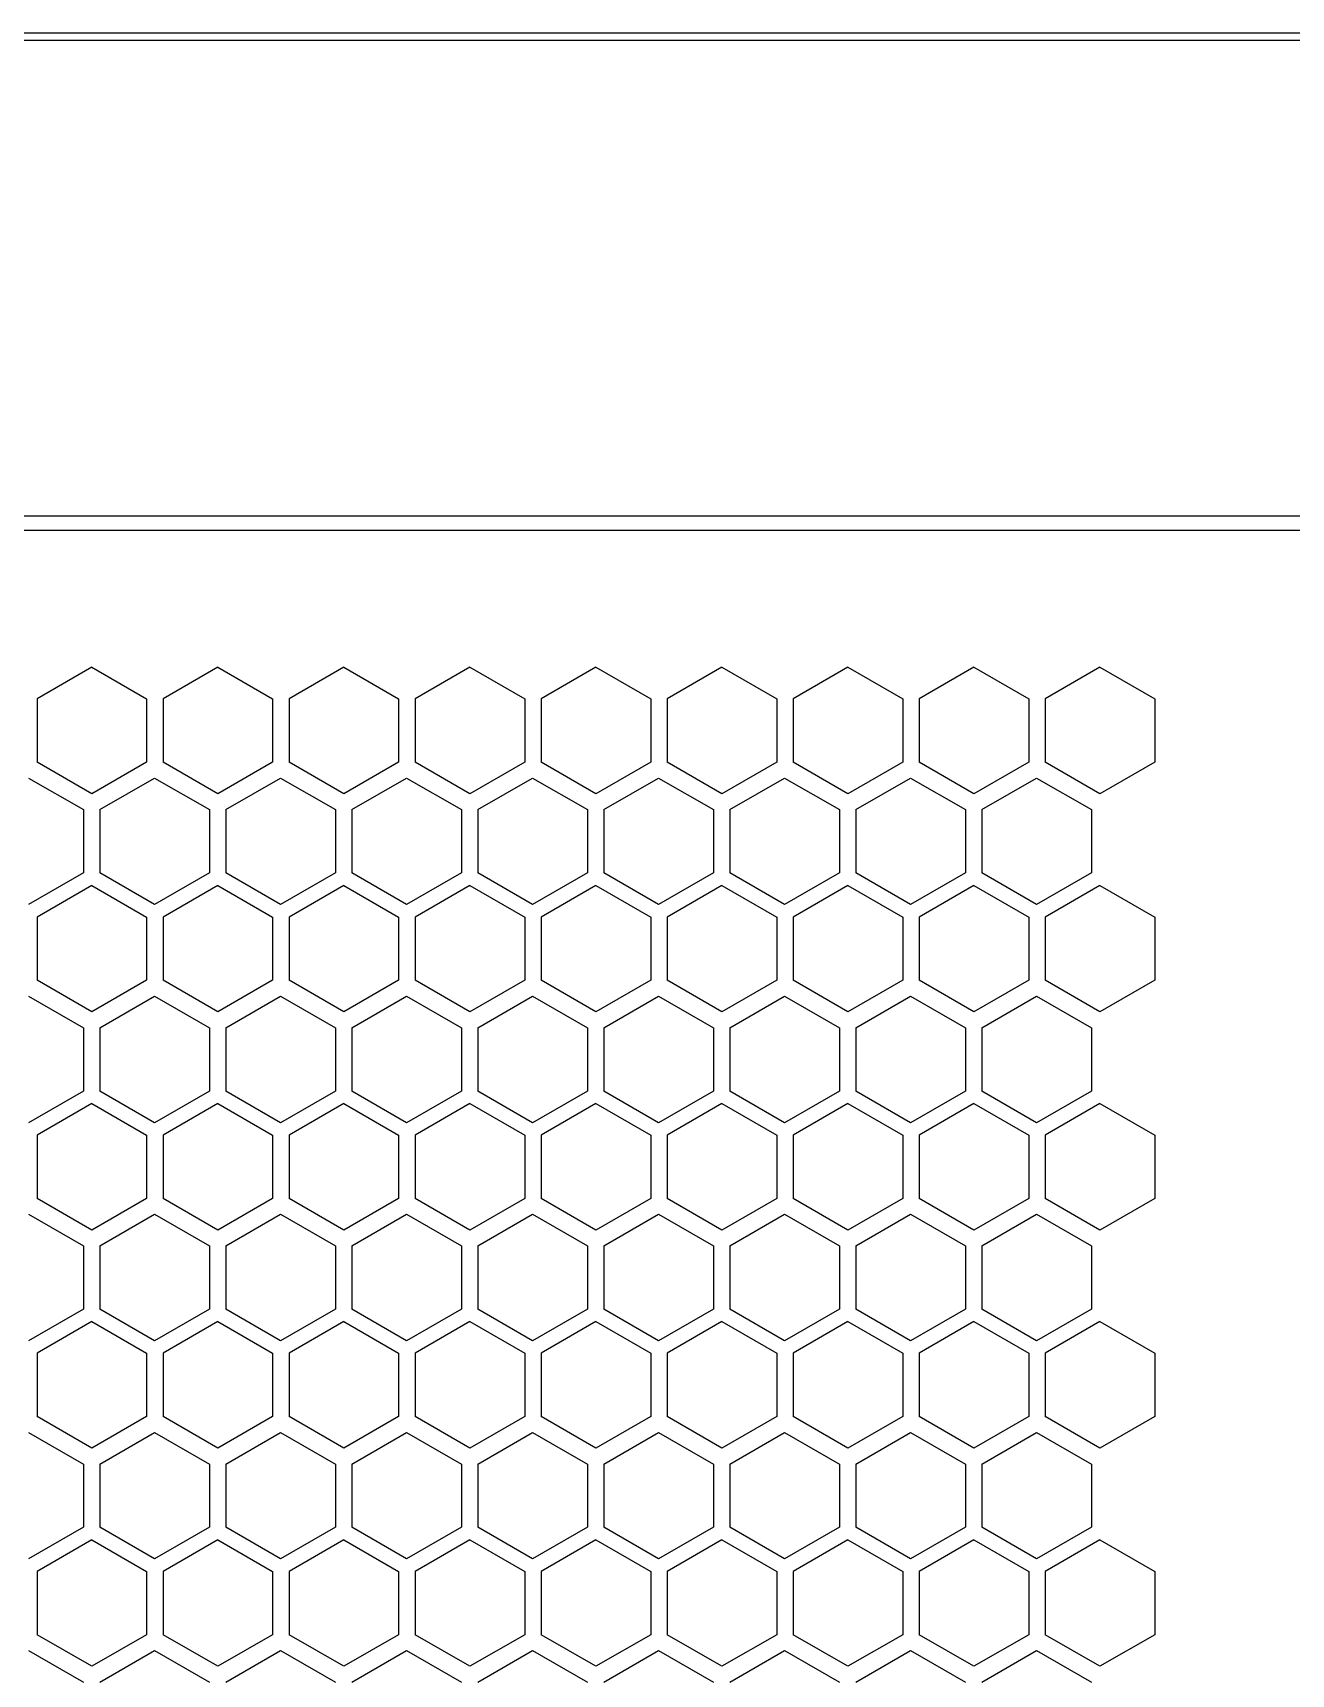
# Model space of a CAD drawing. Header units: millimetres. Extents: x 55614 to 110757, y -66981 to -47484.
# Drawn here: x 90209.4 to 90301.3, y -55846.1 to -55726.2 of the extents above; entities that cross this region are included whole.
import ezdxf

# ---------------------------------------------------------------- set-up
doc = ezdxf.new("R2010")
doc.units = ezdxf.units.MM
for name, color, linetype in [('4209-0510_0', 7, 'Continuous'), ('4215-0412-2_0', 7, 'Continuous'), ('YT-50-01_AF0_1_0', 7, 'Continuous')]:
    doc.layers.add(name, color=color, linetype=linetype)
doc.layers.add('THICK', color=7, linetype='Continuous', lineweight=0)

# ---------------------------------------------------------------- blocks, each defined once
blk = doc.blocks.new('2-1725')
at = {"layer": '4209-0510_0', "color": 7, "linetype": 'Continuous'}
blk.add_line((-16428.73, -71626.23), (-17034.73, -71626.23), dxfattribs=at)
at = {"layer": '4215-0412-2_0', "color": 7, "linetype": 'Continuous'}
for p, q in [((-17075.08, -71591.47), (-16387.28, -71591.47)), ((-17042.18, -71627.27), (-16420.18, -71627.27)), ((-16642.78, -71637.27), (-16646.78, -71639.58)), ((-16642.78, -71637.27), (-16638.78, -71639.58)), ((-16633.58, -71637.27), (-16637.58, -71639.58)), ((-16633.58, -71637.27), (-16629.58, -71639.58)), ((-16624.38, -71637.27), (-16628.38, -71639.58)), ((-16624.38, -71637.27), (-16620.38, -71639.58)), ((-16615.18, -71637.27), (-16619.18, -71639.58)), ((-16615.18, -71637.27), (-16611.18, -71639.58)), ((-16605.98, -71637.27), (-16609.98, -71639.58)), ((-16605.98, -71637.27), (-16601.98, -71639.58)), ((-16596.78, -71637.27), (-16600.78, -71639.58)), ((-16596.78, -71637.27), (-16592.78, -71639.58)), ((-16587.58, -71637.27), (-16591.58, -71639.58)), ((-16587.58, -71637.27), (-16583.58, -71639.58)), ((-16578.38, -71637.27), (-16582.38, -71639.58)), ((-16578.38, -71637.27), (-16574.38, -71639.58)), ((-16569.18, -71637.27), (-16573.18, -71639.58)), ((-16569.18, -71637.27), (-16565.18, -71639.58)), ((-16646.78, -71639.58), (-16646.78, -71644.2)), ((-16638.78, -71639.58), (-16638.78, -71644.2)), ((-16637.58, -71639.58), (-16637.58, -71644.2)), ((-16629.58, -71639.58), (-16629.58, -71644.2)), ((-16628.38, -71639.58), (-16628.38, -71644.2)), ((-16620.38, -71639.58), (-16620.38, -71644.2)), ((-16619.18, -71639.58), (-16619.18, -71644.2)), ((-16611.18, -71639.58), (-16611.18, -71644.2)), ((-16609.98, -71639.58), (-16609.98, -71644.2)), ((-16601.98, -71639.58), (-16601.98, -71644.2)), ((-16600.78, -71639.58), (-16600.78, -71644.2)), ((-16592.78, -71639.58), (-16592.78, -71644.2)), ((-16591.58, -71639.58), (-16591.58, -71644.2)), ((-16583.58, -71639.58), (-16583.58, -71644.2)), ((-16582.38, -71639.58), (-16582.38, -71644.2)), ((-16574.38, -71639.58), (-16574.38, -71644.2)), ((-16573.18, -71639.58), (-16573.18, -71644.2)), ((-16565.18, -71639.58), (-16565.18, -71644.2)), ((-16642.78, -71646.51), (-16646.78, -71644.2)), ((-16638.78, -71644.2), (-16642.78, -71646.51)), ((-16633.58, -71646.51), (-16637.58, -71644.2)), ((-16629.58, -71644.2), (-16633.58, -71646.51)), ((-16624.38, -71646.51), (-16628.38, -71644.2)), ((-16620.38, -71644.2), (-16624.38, -71646.51)), ((-16615.18, -71646.51), (-16619.18, -71644.2)), ((-16611.18, -71644.2), (-16615.18, -71646.51)), ((-16605.98, -71646.51), (-16609.98, -71644.2)), ((-16601.98, -71644.2), (-16605.98, -71646.51)), ((-16596.78, -71646.51), (-16600.78, -71644.2)), ((-16592.78, -71644.2), (-16596.78, -71646.51)), ((-16587.58, -71646.51), (-16591.58, -71644.2)), ((-16583.58, -71644.2), (-16587.58, -71646.51)), ((-16578.38, -71646.51), (-16582.38, -71644.2)), ((-16574.38, -71644.2), (-16578.38, -71646.51)), ((-16569.18, -71646.51), (-16573.18, -71644.2)), ((-16565.18, -71644.2), (-16569.18, -71646.51)), ((-16647.4, -71645.36), (-16643.4, -71647.67)), ((-16642.2, -71647.67), (-16638.2, -71645.36)), ((-16638.2, -71645.36), (-16634.2, -71647.67)), ((-16633, -71647.67), (-16629, -71645.36)), ((-16629, -71645.36), (-16625, -71647.67)), ((-16623.8, -71647.67), (-16619.8, -71645.36)), ((-16619.8, -71645.36), (-16615.8, -71647.67)), ((-16614.6, -71647.67), (-16610.6, -71645.36)), ((-16610.6, -71645.36), (-16606.6, -71647.67)), ((-16605.4, -71647.67), (-16601.4, -71645.36)), ((-16601.4, -71645.36), (-16597.4, -71647.67)), ((-16596.2, -71647.67), (-16592.2, -71645.36)), ((-16592.2, -71645.36), (-16588.2, -71647.67)), ((-16587, -71647.67), (-16583, -71645.36)), ((-16583, -71645.36), (-16579, -71647.67)), ((-16577.8, -71647.67), (-16573.8, -71645.36)), ((-16573.8, -71645.36), (-16569.8, -71647.67)), ((-16643.4, -71647.67), (-16643.4, -71652.29)), ((-16642.2, -71647.67), (-16642.2, -71652.29)), ((-16634.2, -71647.67), (-16634.2, -71652.29)), ((-16633, -71647.67), (-16633, -71652.29)), ((-16625, -71647.67), (-16625, -71652.29)), ((-16623.8, -71647.67), (-16623.8, -71652.29)), ((-16615.8, -71647.67), (-16615.8, -71652.29)), ((-16614.6, -71647.67), (-16614.6, -71652.29)), ((-16606.6, -71647.67), (-16606.6, -71652.29)), ((-16605.4, -71647.67), (-16605.4, -71652.29)), ((-16597.4, -71647.67), (-16597.4, -71652.29)), ((-16596.2, -71647.67), (-16596.2, -71652.29)), ((-16588.2, -71647.67), (-16588.2, -71652.29)), ((-16587, -71647.67), (-16587, -71652.29)), ((-16579, -71647.67), (-16579, -71652.29)), ((-16577.8, -71647.67), (-16577.8, -71652.29)), ((-16569.8, -71647.67), (-16569.8, -71652.29)), ((-16643.4, -71652.29), (-16647.4, -71654.6)), ((-16638.2, -71654.6), (-16642.2, -71652.29)), ((-16634.2, -71652.29), (-16638.2, -71654.6)), ((-16629, -71654.6), (-16633, -71652.29)), ((-16625, -71652.29), (-16629, -71654.6)), ((-16619.8, -71654.6), (-16623.8, -71652.29)), ((-16615.8, -71652.29), (-16619.8, -71654.6)), ((-16610.6, -71654.6), (-16614.6, -71652.29)), ((-16606.6, -71652.29), (-16610.6, -71654.6)), ((-16601.4, -71654.6), (-16605.4, -71652.29)), ((-16597.4, -71652.29), (-16601.4, -71654.6)), ((-16592.2, -71654.6), (-16596.2, -71652.29)), ((-16588.2, -71652.29), (-16592.2, -71654.6)), ((-16583, -71654.6), (-16587, -71652.29)), ((-16579, -71652.29), (-16583, -71654.6)), ((-16573.8, -71654.6), (-16577.8, -71652.29)), ((-16569.8, -71652.29), (-16573.8, -71654.6)), ((-16642.78, -71653.2), (-16646.78, -71655.51)), ((-16642.78, -71653.2), (-16638.78, -71655.51)), ((-16633.58, -71653.2), (-16637.58, -71655.51)), ((-16633.58, -71653.2), (-16629.58, -71655.51)), ((-16624.38, -71653.2), (-16628.38, -71655.51)), ((-16624.38, -71653.2), (-16620.38, -71655.51)), ((-16615.18, -71653.2), (-16619.18, -71655.51)), ((-16615.18, -71653.2), (-16611.18, -71655.51)), ((-16605.98, -71653.2), (-16609.98, -71655.51)), ((-16605.98, -71653.2), (-16601.98, -71655.51)), ((-16596.78, -71653.2), (-16600.78, -71655.51)), ((-16596.78, -71653.2), (-16592.78, -71655.51)), ((-16587.58, -71653.2), (-16591.58, -71655.51)), ((-16587.58, -71653.2), (-16583.58, -71655.51)), ((-16578.38, -71653.2), (-16582.38, -71655.51)), ((-16578.38, -71653.2), (-16574.38, -71655.51)), ((-16569.18, -71653.2), (-16573.18, -71655.51)), ((-16569.18, -71653.2), (-16565.18, -71655.51)), ((-16646.78, -71655.51), (-16646.78, -71660.13)), ((-16638.78, -71655.51), (-16638.78, -71660.13)), ((-16637.58, -71655.51), (-16637.58, -71660.13)), ((-16629.58, -71655.51), (-16629.58, -71660.13)), ((-16628.38, -71655.51), (-16628.38, -71660.13)), ((-16620.38, -71655.51), (-16620.38, -71660.13)), ((-16619.18, -71655.51), (-16619.18, -71660.13)), ((-16611.18, -71655.51), (-16611.18, -71660.13)), ((-16609.98, -71655.51), (-16609.98, -71660.13)), ((-16601.98, -71655.51), (-16601.98, -71660.13)), ((-16600.78, -71655.51), (-16600.78, -71660.13)), ((-16592.78, -71655.51), (-16592.78, -71660.13)), ((-16591.58, -71655.51), (-16591.58, -71660.13)), ((-16583.58, -71655.51), (-16583.58, -71660.13)), ((-16582.38, -71655.51), (-16582.38, -71660.13)), ((-16574.38, -71655.51), (-16574.38, -71660.13)), ((-16573.18, -71655.51), (-16573.18, -71660.13)), ((-16565.18, -71655.51), (-16565.18, -71660.13)), ((-16642.78, -71662.44), (-16646.78, -71660.13)), ((-16638.78, -71660.13), (-16642.78, -71662.44)), ((-16633.58, -71662.44), (-16637.58, -71660.13)), ((-16629.58, -71660.13), (-16633.58, -71662.44)), ((-16624.38, -71662.44), (-16628.38, -71660.13)), ((-16620.38, -71660.13), (-16624.38, -71662.44)), ((-16615.18, -71662.44), (-16619.18, -71660.13)), ((-16611.18, -71660.13), (-16615.18, -71662.44)), ((-16605.98, -71662.44), (-16609.98, -71660.13)), ((-16601.98, -71660.13), (-16605.98, -71662.44)), ((-16596.78, -71662.44), (-16600.78, -71660.13)), ((-16592.78, -71660.13), (-16596.78, -71662.44)), ((-16587.58, -71662.44), (-16591.58, -71660.13)), ((-16583.58, -71660.13), (-16587.58, -71662.44)), ((-16578.38, -71662.44), (-16582.38, -71660.13)), ((-16574.38, -71660.13), (-16578.38, -71662.44)), ((-16569.18, -71662.44), (-16573.18, -71660.13)), ((-16565.18, -71660.13), (-16569.18, -71662.44)), ((-16647.4, -71661.29), (-16643.4, -71663.6)), ((-16642.2, -71663.6), (-16638.2, -71661.29)), ((-16638.2, -71661.29), (-16634.2, -71663.6)), ((-16633, -71663.6), (-16629, -71661.29)), ((-16629, -71661.29), (-16625, -71663.6)), ((-16623.8, -71663.6), (-16619.8, -71661.29)), ((-16619.8, -71661.29), (-16615.8, -71663.6)), ((-16614.6, -71663.6), (-16610.6, -71661.29)), ((-16610.6, -71661.29), (-16606.6, -71663.6)), ((-16605.4, -71663.6), (-16601.4, -71661.29)), ((-16601.4, -71661.29), (-16597.4, -71663.6)), ((-16596.2, -71663.6), (-16592.2, -71661.29)), ((-16592.2, -71661.29), (-16588.2, -71663.6)), ((-16587, -71663.6), (-16583, -71661.29)), ((-16583, -71661.29), (-16579, -71663.6)), ((-16577.8, -71663.6), (-16573.8, -71661.29)), ((-16573.8, -71661.29), (-16569.8, -71663.6)), ((-16643.4, -71663.6), (-16643.4, -71668.22)), ((-16642.2, -71663.6), (-16642.2, -71668.22)), ((-16634.2, -71663.6), (-16634.2, -71668.22)), ((-16633, -71663.6), (-16633, -71668.22)), ((-16625, -71663.6), (-16625, -71668.22)), ((-16623.8, -71663.6), (-16623.8, -71668.22)), ((-16615.8, -71663.6), (-16615.8, -71668.22)), ((-16614.6, -71663.6), (-16614.6, -71668.22)), ((-16606.6, -71663.6), (-16606.6, -71668.22)), ((-16605.4, -71663.6), (-16605.4, -71668.22)), ((-16597.4, -71663.6), (-16597.4, -71668.22)), ((-16596.2, -71663.6), (-16596.2, -71668.22)), ((-16588.2, -71663.6), (-16588.2, -71668.22)), ((-16587, -71663.6), (-16587, -71668.22)), ((-16579, -71663.6), (-16579, -71668.22)), ((-16577.8, -71663.6), (-16577.8, -71668.22)), ((-16569.8, -71663.6), (-16569.8, -71668.22)), ((-16643.4, -71668.22), (-16647.4, -71670.53)), ((-16638.2, -71670.53), (-16642.2, -71668.22)), ((-16634.2, -71668.22), (-16638.2, -71670.53)), ((-16629, -71670.53), (-16633, -71668.22)), ((-16625, -71668.22), (-16629, -71670.53)), ((-16619.8, -71670.53), (-16623.8, -71668.22)), ((-16615.8, -71668.22), (-16619.8, -71670.53)), ((-16610.6, -71670.53), (-16614.6, -71668.22)), ((-16606.6, -71668.22), (-16610.6, -71670.53)), ((-16601.4, -71670.53), (-16605.4, -71668.22)), ((-16597.4, -71668.22), (-16601.4, -71670.53)), ((-16592.2, -71670.53), (-16596.2, -71668.22)), ((-16588.2, -71668.22), (-16592.2, -71670.53)), ((-16583, -71670.53), (-16587, -71668.22)), ((-16579, -71668.22), (-16583, -71670.53)), ((-16573.8, -71670.53), (-16577.8, -71668.22)), ((-16569.8, -71668.22), (-16573.8, -71670.53)), ((-16642.78, -71669.13), (-16646.78, -71671.44)), ((-16642.78, -71669.13), (-16638.78, -71671.44)), ((-16633.58, -71669.13), (-16637.58, -71671.44)), ((-16633.58, -71669.13), (-16629.58, -71671.44)), ((-16624.38, -71669.13), (-16628.38, -71671.44)), ((-16624.38, -71669.13), (-16620.38, -71671.44)), ((-16615.18, -71669.13), (-16619.18, -71671.44)), ((-16615.18, -71669.13), (-16611.18, -71671.44)), ((-16605.98, -71669.13), (-16609.98, -71671.44)), ((-16605.98, -71669.13), (-16601.98, -71671.44)), ((-16596.78, -71669.13), (-16600.78, -71671.44)), ((-16596.78, -71669.13), (-16592.78, -71671.44)), ((-16587.58, -71669.13), (-16591.58, -71671.44)), ((-16587.58, -71669.13), (-16583.58, -71671.44)), ((-16578.38, -71669.13), (-16582.38, -71671.44)), ((-16578.38, -71669.13), (-16574.38, -71671.44)), ((-16569.18, -71669.13), (-16573.18, -71671.44)), ((-16569.18, -71669.13), (-16565.18, -71671.44)), ((-16646.78, -71671.44), (-16646.78, -71676.06)), ((-16638.78, -71671.44), (-16638.78, -71676.06)), ((-16637.58, -71671.44), (-16637.58, -71676.06)), ((-16629.58, -71671.44), (-16629.58, -71676.06)), ((-16628.38, -71671.44), (-16628.38, -71676.06)), ((-16620.38, -71671.44), (-16620.38, -71676.06)), ((-16619.18, -71671.44), (-16619.18, -71676.06)), ((-16611.18, -71671.44), (-16611.18, -71676.06)), ((-16609.98, -71671.44), (-16609.98, -71676.06)), ((-16601.98, -71671.44), (-16601.98, -71676.06)), ((-16600.78, -71671.44), (-16600.78, -71676.06)), ((-16592.78, -71671.44), (-16592.78, -71676.06)), ((-16591.58, -71671.44), (-16591.58, -71676.06)), ((-16583.58, -71671.44), (-16583.58, -71676.06)), ((-16582.38, -71671.44), (-16582.38, -71676.06)), ((-16574.38, -71671.44), (-16574.38, -71676.06)), ((-16573.18, -71671.44), (-16573.18, -71676.06)), ((-16565.18, -71671.44), (-16565.18, -71676.06)), ((-16642.78, -71678.37), (-16646.78, -71676.06)), ((-16638.78, -71676.06), (-16642.78, -71678.37)), ((-16633.58, -71678.37), (-16637.58, -71676.06)), ((-16629.58, -71676.06), (-16633.58, -71678.37)), ((-16624.38, -71678.37), (-16628.38, -71676.06)), ((-16620.38, -71676.06), (-16624.38, -71678.37)), ((-16615.18, -71678.37), (-16619.18, -71676.06)), ((-16611.18, -71676.06), (-16615.18, -71678.37)), ((-16605.98, -71678.37), (-16609.98, -71676.06)), ((-16601.98, -71676.06), (-16605.98, -71678.37)), ((-16596.78, -71678.37), (-16600.78, -71676.06)), ((-16592.78, -71676.06), (-16596.78, -71678.37)), ((-16587.58, -71678.37), (-16591.58, -71676.06)), ((-16583.58, -71676.06), (-16587.58, -71678.37)), ((-16578.38, -71678.37), (-16582.38, -71676.06)), ((-16574.38, -71676.06), (-16578.38, -71678.37)), ((-16569.18, -71678.37), (-16573.18, -71676.06)), ((-16565.18, -71676.06), (-16569.18, -71678.37)), ((-16647.4, -71677.22), (-16643.4, -71679.53)), ((-16642.2, -71679.53), (-16638.2, -71677.22)), ((-16638.2, -71677.22), (-16634.2, -71679.53)), ((-16633, -71679.53), (-16629, -71677.22)), ((-16629, -71677.22), (-16625, -71679.53)), ((-16623.8, -71679.53), (-16619.8, -71677.22)), ((-16619.8, -71677.22), (-16615.8, -71679.53)), ((-16614.6, -71679.53), (-16610.6, -71677.22)), ((-16610.6, -71677.22), (-16606.6, -71679.53)), ((-16605.4, -71679.53), (-16601.4, -71677.22)), ((-16601.4, -71677.22), (-16597.4, -71679.53)), ((-16596.2, -71679.53), (-16592.2, -71677.22)), ((-16592.2, -71677.22), (-16588.2, -71679.53)), ((-16587, -71679.53), (-16583, -71677.22)), ((-16583, -71677.22), (-16579, -71679.53)), ((-16577.8, -71679.53), (-16573.8, -71677.22)), ((-16573.8, -71677.22), (-16569.8, -71679.53)), ((-16643.4, -71679.53), (-16643.4, -71684.15)), ((-16642.2, -71679.53), (-16642.2, -71684.15)), ((-16634.2, -71679.53), (-16634.2, -71684.15)), ((-16633, -71679.53), (-16633, -71684.15)), ((-16625, -71679.53), (-16625, -71684.15)), ((-16623.8, -71679.53), (-16623.8, -71684.15)), ((-16615.8, -71679.53), (-16615.8, -71684.15)), ((-16614.6, -71679.53), (-16614.6, -71684.15)), ((-16606.6, -71679.53), (-16606.6, -71684.15)), ((-16605.4, -71679.53), (-16605.4, -71684.15)), ((-16597.4, -71679.53), (-16597.4, -71684.15)), ((-16596.2, -71679.53), (-16596.2, -71684.15)), ((-16588.2, -71679.53), (-16588.2, -71684.15)), ((-16587, -71679.53), (-16587, -71684.15)), ((-16579, -71679.53), (-16579, -71684.15)), ((-16577.8, -71679.53), (-16577.8, -71684.15)), ((-16569.8, -71679.53), (-16569.8, -71684.15)), ((-16643.4, -71684.15), (-16647.4, -71686.46)), ((-16638.2, -71686.46), (-16642.2, -71684.15)), ((-16634.2, -71684.15), (-16638.2, -71686.46)), ((-16629, -71686.46), (-16633, -71684.15)), ((-16625, -71684.15), (-16629, -71686.46)), ((-16619.8, -71686.46), (-16623.8, -71684.15)), ((-16615.8, -71684.15), (-16619.8, -71686.46)), ((-16610.6, -71686.46), (-16614.6, -71684.15)), ((-16606.6, -71684.15), (-16610.6, -71686.46)), ((-16601.4, -71686.46), (-16605.4, -71684.15)), ((-16597.4, -71684.15), (-16601.4, -71686.46)), ((-16592.2, -71686.46), (-16596.2, -71684.15)), ((-16588.2, -71684.15), (-16592.2, -71686.46)), ((-16583, -71686.46), (-16587, -71684.15)), ((-16579, -71684.15), (-16583, -71686.46)), ((-16573.8, -71686.46), (-16577.8, -71684.15)), ((-16569.8, -71684.15), (-16573.8, -71686.46)), ((-16642.78, -71685.06), (-16646.78, -71687.37)), ((-16642.78, -71685.06), (-16638.78, -71687.37)), ((-16633.58, -71685.06), (-16637.58, -71687.37)), ((-16633.58, -71685.06), (-16629.58, -71687.37)), ((-16624.38, -71685.06), (-16628.38, -71687.37)), ((-16624.38, -71685.06), (-16620.38, -71687.37)), ((-16615.18, -71685.06), (-16619.18, -71687.37)), ((-16615.18, -71685.06), (-16611.18, -71687.37)), ((-16605.98, -71685.06), (-16609.98, -71687.37)), ((-16605.98, -71685.06), (-16601.98, -71687.37)), ((-16596.78, -71685.06), (-16600.78, -71687.37)), ((-16596.78, -71685.06), (-16592.78, -71687.37)), ((-16587.58, -71685.06), (-16591.58, -71687.37)), ((-16587.58, -71685.06), (-16583.58, -71687.37)), ((-16578.38, -71685.06), (-16582.38, -71687.37)), ((-16578.38, -71685.06), (-16574.38, -71687.37)), ((-16569.18, -71685.06), (-16573.18, -71687.37)), ((-16569.18, -71685.06), (-16565.18, -71687.37)), ((-16646.78, -71687.37), (-16646.78, -71691.99)), ((-16638.78, -71687.37), (-16638.78, -71691.99)), ((-16637.58, -71687.37), (-16637.58, -71691.99)), ((-16629.58, -71687.37), (-16629.58, -71691.99)), ((-16628.38, -71687.37), (-16628.38, -71691.99)), ((-16620.38, -71687.37), (-16620.38, -71691.99)), ((-16619.18, -71687.37), (-16619.18, -71691.99)), ((-16611.18, -71687.37), (-16611.18, -71691.99)), ((-16609.98, -71687.37), (-16609.98, -71691.99)), ((-16601.98, -71687.37), (-16601.98, -71691.99)), ((-16600.78, -71687.37), (-16600.78, -71691.99)), ((-16592.78, -71687.37), (-16592.78, -71691.99)), ((-16591.58, -71687.37), (-16591.58, -71691.99)), ((-16583.58, -71687.37), (-16583.58, -71691.99)), ((-16582.38, -71687.37), (-16582.38, -71691.99)), ((-16574.38, -71687.37), (-16574.38, -71691.99)), ((-16573.18, -71687.37), (-16573.18, -71691.99)), ((-16565.18, -71687.37), (-16565.18, -71691.99)), ((-16642.78, -71694.3), (-16646.78, -71691.99)), ((-16638.78, -71691.99), (-16642.78, -71694.3)), ((-16633.58, -71694.3), (-16637.58, -71691.99)), ((-16629.58, -71691.99), (-16633.58, -71694.3)), ((-16624.38, -71694.3), (-16628.38, -71691.99)), ((-16620.38, -71691.99), (-16624.38, -71694.3)), ((-16615.18, -71694.3), (-16619.18, -71691.99)), ((-16611.18, -71691.99), (-16615.18, -71694.3)), ((-16605.98, -71694.3), (-16609.98, -71691.99)), ((-16601.98, -71691.99), (-16605.98, -71694.3)), ((-16596.78, -71694.3), (-16600.78, -71691.99)), ((-16592.78, -71691.99), (-16596.78, -71694.3)), ((-16587.58, -71694.3), (-16591.58, -71691.99)), ((-16583.58, -71691.99), (-16587.58, -71694.3)), ((-16578.38, -71694.3), (-16582.38, -71691.99)), ((-16574.38, -71691.99), (-16578.38, -71694.3)), ((-16569.18, -71694.3), (-16573.18, -71691.99)), ((-16565.18, -71691.99), (-16569.18, -71694.3)), ((-16647.4, -71693.15), (-16643.4, -71695.46)), ((-16642.2, -71695.46), (-16638.2, -71693.15)), ((-16638.2, -71693.15), (-16634.2, -71695.46)), ((-16633, -71695.46), (-16629, -71693.15)), ((-16629, -71693.15), (-16625, -71695.46)), ((-16623.8, -71695.46), (-16619.8, -71693.15)), ((-16619.8, -71693.15), (-16615.8, -71695.46)), ((-16614.6, -71695.46), (-16610.6, -71693.15)), ((-16610.6, -71693.15), (-16606.6, -71695.46)), ((-16605.4, -71695.46), (-16601.4, -71693.15)), ((-16601.4, -71693.15), (-16597.4, -71695.46)), ((-16596.2, -71695.46), (-16592.2, -71693.15)), ((-16592.2, -71693.15), (-16588.2, -71695.46)), ((-16587, -71695.46), (-16583, -71693.15)), ((-16583, -71693.15), (-16579, -71695.46)), ((-16577.8, -71695.46), (-16573.8, -71693.15)), ((-16573.8, -71693.15), (-16569.8, -71695.46)), ((-16643.4, -71695.46), (-16643.4, -71700.08)), ((-16642.2, -71695.46), (-16642.2, -71700.08)), ((-16634.2, -71695.46), (-16634.2, -71700.08)), ((-16633, -71695.46), (-16633, -71700.08)), ((-16625, -71695.46), (-16625, -71700.08)), ((-16623.8, -71695.46), (-16623.8, -71700.08)), ((-16615.8, -71695.46), (-16615.8, -71700.08)), ((-16614.6, -71695.46), (-16614.6, -71700.08)), ((-16606.6, -71695.46), (-16606.6, -71700.08)), ((-16605.4, -71695.46), (-16605.4, -71700.08)), ((-16597.4, -71695.46), (-16597.4, -71700.08)), ((-16596.2, -71695.46), (-16596.2, -71700.08)), ((-16588.2, -71695.46), (-16588.2, -71700.08)), ((-16587, -71695.46), (-16587, -71700.08)), ((-16579, -71695.46), (-16579, -71700.08)), ((-16577.8, -71695.46), (-16577.8, -71700.08)), ((-16569.8, -71695.46), (-16569.8, -71700.08)), ((-16643.4, -71700.08), (-16647.4, -71702.39)), ((-16638.2, -71702.39), (-16642.2, -71700.08)), ((-16634.2, -71700.08), (-16638.2, -71702.39)), ((-16629, -71702.39), (-16633, -71700.08)), ((-16625, -71700.08), (-16629, -71702.39)), ((-16619.8, -71702.39), (-16623.8, -71700.08)), ((-16615.8, -71700.08), (-16619.8, -71702.39)), ((-16610.6, -71702.39), (-16614.6, -71700.08)), ((-16606.6, -71700.08), (-16610.6, -71702.39)), ((-16601.4, -71702.39), (-16605.4, -71700.08)), ((-16597.4, -71700.08), (-16601.4, -71702.39)), ((-16592.2, -71702.39), (-16596.2, -71700.08)), ((-16588.2, -71700.08), (-16592.2, -71702.39)), ((-16583, -71702.39), (-16587, -71700.08)), ((-16579, -71700.08), (-16583, -71702.39)), ((-16573.8, -71702.39), (-16577.8, -71700.08)), ((-16569.8, -71700.08), (-16573.8, -71702.39)), ((-16642.78, -71700.99), (-16646.78, -71703.3)), ((-16642.78, -71700.99), (-16638.78, -71703.3)), ((-16633.58, -71700.99), (-16637.58, -71703.3)), ((-16633.58, -71700.99), (-16629.58, -71703.3)), ((-16624.38, -71700.99), (-16628.38, -71703.3)), ((-16624.38, -71700.99), (-16620.38, -71703.3)), ((-16615.18, -71700.99), (-16619.18, -71703.3)), ((-16615.18, -71700.99), (-16611.18, -71703.3)), ((-16605.98, -71700.99), (-16609.98, -71703.3)), ((-16605.98, -71700.99), (-16601.98, -71703.3)), ((-16596.78, -71700.99), (-16600.78, -71703.3)), ((-16596.78, -71700.99), (-16592.78, -71703.3)), ((-16587.58, -71700.99), (-16591.58, -71703.3)), ((-16587.58, -71700.99), (-16583.58, -71703.3)), ((-16578.38, -71700.99), (-16582.38, -71703.3)), ((-16578.38, -71700.99), (-16574.38, -71703.3)), ((-16569.18, -71700.99), (-16573.18, -71703.3)), ((-16569.18, -71700.99), (-16565.18, -71703.3)), ((-16646.78, -71703.3), (-16646.78, -71707.92)), ((-16638.78, -71703.3), (-16638.78, -71707.92)), ((-16637.58, -71703.3), (-16637.58, -71707.92)), ((-16629.58, -71703.3), (-16629.58, -71707.92)), ((-16628.38, -71703.3), (-16628.38, -71707.92)), ((-16620.38, -71703.3), (-16620.38, -71707.92)), ((-16619.18, -71703.3), (-16619.18, -71707.92)), ((-16611.18, -71703.3), (-16611.18, -71707.92)), ((-16609.98, -71703.3), (-16609.98, -71707.92)), ((-16601.98, -71703.3), (-16601.98, -71707.92)), ((-16600.78, -71703.3), (-16600.78, -71707.92)), ((-16592.78, -71703.3), (-16592.78, -71707.92)), ((-16591.58, -71703.3), (-16591.58, -71707.92)), ((-16583.58, -71703.3), (-16583.58, -71707.92)), ((-16582.38, -71703.3), (-16582.38, -71707.92)), ((-16574.38, -71703.3), (-16574.38, -71707.92)), ((-16573.18, -71703.3), (-16573.18, -71707.92)), ((-16565.18, -71703.3), (-16565.18, -71707.92)), ((-16642.78, -71710.23), (-16646.78, -71707.92)), ((-16638.78, -71707.92), (-16642.78, -71710.23)), ((-16633.58, -71710.23), (-16637.58, -71707.92)), ((-16629.58, -71707.92), (-16633.58, -71710.23)), ((-16624.38, -71710.23), (-16628.38, -71707.92)), ((-16620.38, -71707.92), (-16624.38, -71710.23)), ((-16615.18, -71710.23), (-16619.18, -71707.92)), ((-16611.18, -71707.92), (-16615.18, -71710.23)), ((-16605.98, -71710.23), (-16609.98, -71707.92)), ((-16601.98, -71707.92), (-16605.98, -71710.23)), ((-16596.78, -71710.23), (-16600.78, -71707.92)), ((-16592.78, -71707.92), (-16596.78, -71710.23)), ((-16587.58, -71710.23), (-16591.58, -71707.92)), ((-16583.58, -71707.92), (-16587.58, -71710.23)), ((-16578.38, -71710.23), (-16582.38, -71707.92)), ((-16574.38, -71707.92), (-16578.38, -71710.23)), ((-16569.18, -71710.23), (-16573.18, -71707.92)), ((-16565.18, -71707.92), (-16569.18, -71710.23)), ((-16647.4, -71709.08), (-16643.4, -71711.39)), ((-16642.2, -71711.39), (-16638.2, -71709.08)), ((-16638.2, -71709.08), (-16634.2, -71711.39)), ((-16633, -71711.39), (-16629, -71709.08)), ((-16629, -71709.08), (-16625, -71711.39)), ((-16623.8, -71711.39), (-16619.8, -71709.08)), ((-16619.8, -71709.08), (-16615.8, -71711.39)), ((-16614.6, -71711.39), (-16610.6, -71709.08)), ((-16610.6, -71709.08), (-16606.6, -71711.39)), ((-16605.4, -71711.39), (-16601.4, -71709.08)), ((-16601.4, -71709.08), (-16597.4, -71711.39)), ((-16596.2, -71711.39), (-16592.2, -71709.08)), ((-16592.2, -71709.08), (-16588.2, -71711.39)), ((-16587, -71711.39), (-16583, -71709.08)), ((-16583, -71709.08), (-16579, -71711.39)), ((-16577.8, -71711.39), (-16573.8, -71709.08)), ((-16573.8, -71709.08), (-16569.8, -71711.39))]:
    blk.add_line(p, q, dxfattribs=at)
at = {"layer": 'YT-50-01_AF0_1_0', "color": 7, "linetype": 'Continuous'}
blk.add_line((-17076.13, -71590.95), (-16388.13, -71590.95), dxfattribs=at)
blk = doc.blocks.new('RY76UI67U656')
at = {"layer": 'THICK', "lineweight": -3}
blk.add_blockref('2-1725', (50060.59, -17829.34), dxfattribs=at)

msp = doc.modelspace()

# ---------------------------------------------------------------- block references
at = {"layer": 'THICK', "lineweight": -3}
msp.add_blockref('RY76UI67U656', (56795.929, 33694.033), dxfattribs=at)

doc.saveas('drawing.dxf')
